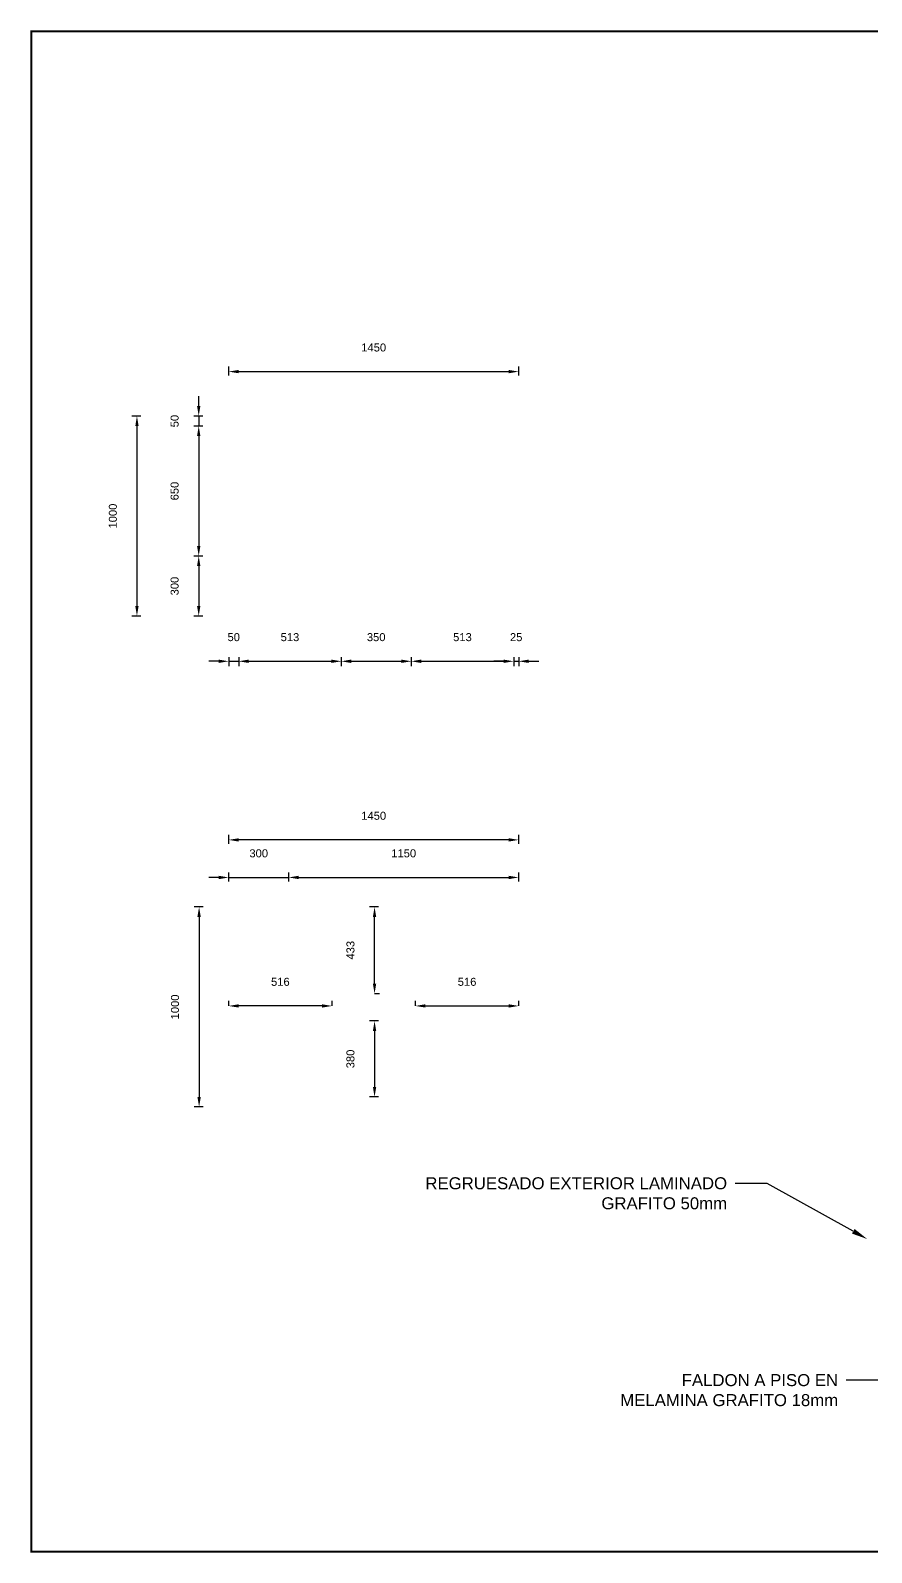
# Paper-space layout 'FFTT' of a CAD drawing. Header units: millimetres. Extents: x 304 to 1470, y -423 to 376.
# Drawn here: x 303.6 to 513.9, y -4.5 to 376 of the extents above; entities that cross this region are included whole.
import ezdxf
from ezdxf import colors
from ezdxf.entities.mleader import LeaderData, LeaderLine
from ezdxf.enums import TextEntityAlignment as Align
from ezdxf.math import Vec2, Vec3

# ---------------------------------------------------------------- set-up
doc = ezdxf.new("R2010")
doc.units = ezdxf.units.MM
doc.layers.add('OH!-Furniture', color=7, linetype='Continuous')
doc.layers.add('OH!-VIÑETA', color=7, linetype='Continuous')
doc.styles.add('Inter', font='GOTHIC.TTF')
doc.styles.get("Standard").update_dxf_attribs({"font": 'arial.ttf'})
doc.dimstyles.new('OH-Layout', dxfattribs={"dimtxt": 2, "dimasz": 2.5, "dimexe": 1.25, "dimexo": 0.625, "dimgap": 5, "dimtad": 1, "dimdec": 0, "dimtxsty": 'Standard', "dimcen": 2.5, "dimclrd": 256, "dimclre": 8, "dimclrt": 256, "dimadec": 0, "dimazin": 0, "dimtfac": 1, "dimtdec": 0, "dimtmove": 0, "dimatfit": 3, "dimfxl": 1, "dimfxlon": 1, "dimarcsym": 0})

# ---------------------------------------------------------------- blocks, each defined once
blk = doc.blocks.new('FFTT')
at = {"layer": 'OH!-VIÑETA', "color": 8, "const_width": 0.5}
blk.add_lwpolyline([(303.81, -4.24), (857.48, -4.24), (857.48, 375.76), (303.81, 375.76)], close=True, dxfattribs=at)
at = {"style": 'Inter'}
for tag, p, height in [('CLIENTE', (823.46, 132.17), 2.5), ('PROYECTO', (824.58, 121.54), 2.5), ('DISEÑADOR', (816.64, 81.44), 1.1), ('FECHA-APROVACION', (826.32, 25.41), 1.15), ('FOLIO-DISEÑO', (826.32, 23.47), 1.15), ('CENTRO-COSTO', (826.2, 19.59), 1.15), ('NOTA-VENTA', (826.2, 21.53), 1.15), ('ESCALA', (822.51, 14.4), 1.1), ('UNIDAD', (845, 14.4), 1.1)]:
    blk.add_attdef(tag, p, '', height=height, dxfattribs=at)
blk.add_attdef('REVISADO', text='', height=1.8, dxfattribs=at).set_placement((835.63, 81.04), align=Align.CENTER)
for tag, height, p in [('FECHA', 1.8, (849.58, 81.9)), ('1/1', 5, (844.46, 6.68)), ('1', 5, (827.63, 5)), ('LAMINA', 1.8, (844.06, 1.21))]:
    blk.add_attdef(tag, text='', height=height, dxfattribs=at).set_placement(p, align=Align.MIDDLE_CENTER)
at = {"style": 'Inter', "flags": 4}
blk.add_attdef('JEFE-PROYECTO', (826.32, 27.36), '', height=1.15, dxfattribs=at)
blk = doc.blocks.new('*D21')
at = {"layer": 'Defpoints', "color": 0, "transparency": 16777216}
for p in [(353.14, 279.61), (345.64, 277.11), (355.64, 277.11)]:
    blk.add_point(p, dxfattribs=at)
at = {"layer": 'OH!-Furniture', "lineweight": -2, "transparency": 16777216}
for p, q in [((345.64, 282.11), (345.64, 284.61)), ((345.64, 279.61), (345.64, 277.11)), ((345.64, 274.61), (345.64, 272.11))]:
    blk.add_line(p, q, dxfattribs=at)
at = {"layer": 'OH!-Furniture', "color": 8, "lineweight": -2, "transparency": 16777216}
for p, q in [((346.64, 279.61), (344.39, 279.61)), ((346.64, 277.11), (344.39, 277.11))]:
    blk.add_line(p, q, dxfattribs=at)
at = {"layer": 'OH!-Furniture', "transparency": 16777216}
for points in [[(345.22, 282.11), (346.05, 282.11), (345.64, 279.61)], [(345.22, 274.61), (346.05, 274.61), (345.64, 277.11)]]:
    blk.add_solid(points, dxfattribs=at)
at = {"layer": 'OH!-Furniture', "transparency": 16777216, "insert": (339.62, 278.36), "char_height": 2, "attachment_point": 5, "rotation": 90}
blk.add_mtext('50', dxfattribs=at)
blk = doc.blocks.new('*D22')
at = {"layer": 'Defpoints', "color": 0, "transparency": 16777216}
for p in [(355.64, 277.11), (345.64, 244.61), (381.26, 244.61)]:
    blk.add_point(p, dxfattribs=at)
at = {"layer": 'OH!-Furniture', "color": 8, "lineweight": -2, "transparency": 16777216}
for p, q in [((346.64, 277.11), (344.39, 277.11)), ((346.64, 244.61), (344.39, 244.61))]:
    blk.add_line(p, q, dxfattribs=at)
at = {"layer": 'OH!-Furniture', "lineweight": -2, "transparency": 16777216}
blk.add_line((345.64, 274.61), (345.64, 247.11), dxfattribs=at)
at = {"layer": 'OH!-Furniture', "transparency": 16777216}
for points in [[(345.22, 274.61), (346.05, 274.61), (345.64, 277.11)], [(345.22, 247.11), (346.05, 247.11), (345.64, 244.61)]]:
    blk.add_solid(points, dxfattribs=at)
at = {"layer": 'OH!-Furniture', "transparency": 16777216, "insert": (339.62, 260.86), "char_height": 2, "attachment_point": 5, "rotation": 90}
blk.add_mtext('650', dxfattribs=at)
blk = doc.blocks.new('*D23')
at = {"layer": 'Defpoints', "color": 0, "transparency": 16777216}
for p in [(381.26, 244.61), (345.64, 229.61), (381.26, 229.61)]:
    blk.add_point(p, dxfattribs=at)
at = {"layer": 'OH!-Furniture', "color": 8, "lineweight": -2, "transparency": 16777216}
for p, q in [((346.64, 244.61), (344.39, 244.61)), ((346.64, 229.61), (344.39, 229.61))]:
    blk.add_line(p, q, dxfattribs=at)
at = {"layer": 'OH!-Furniture', "lineweight": -2, "transparency": 16777216}
blk.add_line((345.64, 242.11), (345.64, 232.11), dxfattribs=at)
at = {"layer": 'OH!-Furniture', "transparency": 16777216}
for points in [[(345.22, 242.11), (346.05, 242.11), (345.64, 244.61)], [(345.22, 232.11), (346.05, 232.11), (345.64, 229.61)]]:
    blk.add_solid(points, dxfattribs=at)
at = {"layer": 'OH!-Furniture', "transparency": 16777216, "insert": (339.62, 237.11), "char_height": 2, "attachment_point": 5, "rotation": 90}
blk.add_mtext('300', dxfattribs=at)
blk = doc.blocks.new('*D24')
at = {"layer": 'Defpoints', "color": 0, "transparency": 16777216}
for p in [(353.14, 279.61), (330.19, 229.61), (355.64, 229.61)]:
    blk.add_point(p, dxfattribs=at)
at = {"layer": 'OH!-Furniture', "color": 8, "lineweight": -2, "transparency": 16777216}
for p, q in [((331.19, 279.61), (328.94, 279.61)), ((331.19, 229.61), (328.94, 229.61))]:
    blk.add_line(p, q, dxfattribs=at)
at = {"layer": 'OH!-Furniture', "lineweight": -2, "transparency": 16777216}
blk.add_line((330.19, 277.11), (330.19, 232.11), dxfattribs=at)
at = {"layer": 'OH!-Furniture', "transparency": 16777216}
for points in [[(329.78, 277.11), (330.61, 277.11), (330.19, 279.61)], [(329.78, 232.11), (330.61, 232.11), (330.19, 229.61)]]:
    blk.add_solid(points, dxfattribs=at)
at = {"layer": 'OH!-Furniture', "transparency": 16777216, "insert": (324.17, 254.61), "char_height": 2, "attachment_point": 5, "rotation": 90}
blk.add_mtext('1000', dxfattribs=at)
blk = doc.blocks.new('*D25')
at = {"layer": 'Defpoints', "color": 0, "transparency": 16777216}
for p in [(425.64, 290.72), (353.14, 273.55), (425.64, 273.55)]:
    blk.add_point(p, dxfattribs=at)
at = {"layer": 'OH!-Furniture', "color": 8, "lineweight": -2, "transparency": 16777216}
for p, q in [((353.14, 289.72), (353.14, 291.97)), ((425.64, 289.72), (425.64, 291.97))]:
    blk.add_line(p, q, dxfattribs=at)
at = {"layer": 'OH!-Furniture', "lineweight": -2, "transparency": 16777216}
blk.add_line((355.64, 290.72), (423.14, 290.72), dxfattribs=at)
at = {"layer": 'OH!-Furniture', "transparency": 16777216}
for points in [[(355.64, 291.14), (355.64, 290.31), (353.14, 290.72)], [(423.14, 291.14), (423.14, 290.31), (425.64, 290.72)]]:
    blk.add_solid(points, dxfattribs=at)
at = {"layer": 'OH!-Furniture', "transparency": 16777216, "insert": (389.39, 296.74), "char_height": 2, "attachment_point": 5}
blk.add_mtext('1450', dxfattribs=at)
blk = doc.blocks.new('*D26')
at = {"layer": 'Defpoints', "color": 0, "transparency": 16777216}
for p in [(353.14, 229.61), (355.64, 229.61), (355.64, 218.31)]:
    blk.add_point(p, dxfattribs=at)
at = {"layer": 'OH!-Furniture', "lineweight": -2, "transparency": 16777216}
for p, q in [((350.64, 218.31), (348.14, 218.31)), ((353.14, 218.31), (355.64, 218.31)), ((358.14, 218.31), (360.64, 218.31))]:
    blk.add_line(p, q, dxfattribs=at)
at = {"layer": 'OH!-Furniture', "color": 8, "lineweight": -2, "transparency": 16777216}
for p, q in [((353.14, 219.31), (353.14, 217.06)), ((355.64, 219.31), (355.64, 217.06))]:
    blk.add_line(p, q, dxfattribs=at)
at = {"layer": 'OH!-Furniture', "transparency": 16777216}
for points in [[(350.64, 218.73), (350.64, 217.89), (353.14, 218.31)], [(358.14, 218.73), (358.14, 217.89), (355.64, 218.31)]]:
    blk.add_solid(points, dxfattribs=at)
at = {"layer": 'OH!-Furniture', "transparency": 16777216, "insert": (354.39, 224.33), "char_height": 2, "attachment_point": 5}
blk.add_mtext('50', dxfattribs=at)
blk = doc.blocks.new('*D27')
at = {"layer": 'Defpoints', "color": 0, "transparency": 16777216}
for p in [(355.64, 229.61), (381.26, 229.61), (381.26, 218.31)]:
    blk.add_point(p, dxfattribs=at)
at = {"layer": 'OH!-Furniture', "color": 8, "lineweight": -2, "transparency": 16777216}
for p, q in [((355.64, 219.31), (355.64, 217.06)), ((381.26, 219.31), (381.26, 217.06))]:
    blk.add_line(p, q, dxfattribs=at)
at = {"layer": 'OH!-Furniture', "lineweight": -2, "transparency": 16777216}
blk.add_line((358.14, 218.31), (378.76, 218.31), dxfattribs=at)
at = {"layer": 'OH!-Furniture', "transparency": 16777216}
for points in [[(358.14, 218.73), (358.14, 217.89), (355.64, 218.31)], [(378.76, 218.73), (378.76, 217.89), (381.26, 218.31)]]:
    blk.add_solid(points, dxfattribs=at)
at = {"layer": 'OH!-Furniture', "transparency": 16777216, "insert": (368.45, 224.33), "char_height": 2, "attachment_point": 5}
blk.add_mtext('513', dxfattribs=at)
blk = doc.blocks.new('*D28')
at = {"layer": 'Defpoints', "color": 0, "transparency": 16777216}
for p in [(381.26, 229.61), (398.76, 229.61), (398.76, 218.31)]:
    blk.add_point(p, dxfattribs=at)
at = {"layer": 'OH!-Furniture', "color": 8, "lineweight": -2, "transparency": 16777216}
for p, q in [((381.26, 219.31), (381.26, 217.06)), ((398.76, 219.31), (398.76, 217.06))]:
    blk.add_line(p, q, dxfattribs=at)
at = {"layer": 'OH!-Furniture', "lineweight": -2, "transparency": 16777216}
blk.add_line((383.76, 218.31), (396.26, 218.31), dxfattribs=at)
at = {"layer": 'OH!-Furniture', "transparency": 16777216}
for points in [[(383.76, 218.73), (383.76, 217.89), (381.26, 218.31)], [(396.26, 218.73), (396.26, 217.89), (398.76, 218.31)]]:
    blk.add_solid(points, dxfattribs=at)
at = {"layer": 'OH!-Furniture', "transparency": 16777216, "insert": (390.01, 224.33), "char_height": 2, "attachment_point": 5}
blk.add_mtext('350', dxfattribs=at)
blk = doc.blocks.new('*D29')
at = {"layer": 'Defpoints', "color": 0, "transparency": 16777216}
for p in [(398.76, 229.61), (424.39, 229.61), (424.39, 218.31)]:
    blk.add_point(p, dxfattribs=at)
at = {"layer": 'OH!-Furniture', "color": 8, "lineweight": -2, "transparency": 16777216}
for p, q in [((398.76, 219.31), (398.76, 217.06)), ((424.39, 219.31), (424.39, 217.06))]:
    blk.add_line(p, q, dxfattribs=at)
at = {"layer": 'OH!-Furniture', "lineweight": -2, "transparency": 16777216}
blk.add_line((401.26, 218.31), (421.89, 218.31), dxfattribs=at)
at = {"layer": 'OH!-Furniture', "transparency": 16777216}
for points in [[(401.26, 218.73), (401.26, 217.89), (398.76, 218.31)], [(421.89, 218.73), (421.89, 217.89), (424.39, 218.31)]]:
    blk.add_solid(points, dxfattribs=at)
at = {"layer": 'OH!-Furniture', "transparency": 16777216, "insert": (411.58, 224.33), "char_height": 2, "attachment_point": 5}
blk.add_mtext('513', dxfattribs=at)
blk = doc.blocks.new('*D30')
at = {"layer": 'Defpoints', "color": 0, "transparency": 16777216}
for p in [(424.39, 229.61), (425.64, 229.61), (425.64, 218.31)]:
    blk.add_point(p, dxfattribs=at)
at = {"layer": 'OH!-Furniture', "lineweight": -2, "transparency": 16777216}
for p, q in [((421.89, 218.31), (419.39, 218.31)), ((424.39, 218.31), (425.64, 218.31)), ((428.14, 218.31), (430.64, 218.31))]:
    blk.add_line(p, q, dxfattribs=at)
at = {"layer": 'OH!-Furniture', "color": 8, "lineweight": -2, "transparency": 16777216}
for p, q in [((424.39, 219.31), (424.39, 217.06)), ((425.64, 219.31), (425.64, 217.06))]:
    blk.add_line(p, q, dxfattribs=at)
at = {"layer": 'OH!-Furniture', "transparency": 16777216}
for points in [[(421.89, 218.73), (421.89, 217.89), (424.39, 218.31)], [(428.14, 218.73), (428.14, 217.89), (425.64, 218.31)]]:
    blk.add_solid(points, dxfattribs=at)
at = {"layer": 'OH!-Furniture', "transparency": 16777216, "insert": (425.01, 224.33), "char_height": 2, "attachment_point": 5}
blk.add_mtext('25', dxfattribs=at)
blk = doc.blocks.new('*D44')
at = {"layer": 'Defpoints', "color": 0, "transparency": 16777216}
for p in [(368.14, 156.9), (345.73, 106.9), (368.14, 106.9)]:
    blk.add_point(p, dxfattribs=at)
at = {"layer": 'OH!-Furniture', "color": 8, "lineweight": -2, "transparency": 16777216}
for p, q in [((346.73, 156.9), (344.48, 156.9)), ((346.73, 106.9), (344.48, 106.9))]:
    blk.add_line(p, q, dxfattribs=at)
at = {"layer": 'OH!-Furniture', "lineweight": -2, "transparency": 16777216}
blk.add_line((345.73, 154.4), (345.73, 109.4), dxfattribs=at)
at = {"layer": 'OH!-Furniture', "transparency": 16777216}
for points in [[(345.31, 154.4), (346.15, 154.4), (345.73, 156.9)], [(345.31, 109.4), (346.15, 109.4), (345.73, 106.9)]]:
    blk.add_solid(points, dxfattribs=at)
at = {"layer": 'OH!-Furniture', "transparency": 16777216, "insert": (339.71, 131.9), "char_height": 2, "attachment_point": 5, "rotation": 90}
blk.add_mtext('1000', dxfattribs=at)
blk = doc.blocks.new('*D45')
at = {"layer": 'Defpoints', "color": 0, "transparency": 16777216}
for p in [(368.14, 164.27), (353.14, 156.9), (368.14, 156.9)]:
    blk.add_point(p, dxfattribs=at)
at = {"layer": 'OH!-Furniture', "lineweight": -2, "transparency": 16777216}
for p, q in [((350.64, 164.27), (348.14, 164.27)), ((353.14, 164.27), (368.14, 164.27)), ((370.64, 164.27), (373.14, 164.27))]:
    blk.add_line(p, q, dxfattribs=at)
at = {"layer": 'OH!-Furniture', "color": 8, "lineweight": -2, "transparency": 16777216}
for p, q in [((353.14, 163.27), (353.14, 165.52)), ((368.14, 163.27), (368.14, 165.52))]:
    blk.add_line(p, q, dxfattribs=at)
at = {"layer": 'OH!-Furniture', "transparency": 16777216}
for points in [[(350.64, 164.69), (350.64, 163.85), (353.14, 164.27)], [(370.64, 164.69), (370.64, 163.85), (368.14, 164.27)]]:
    blk.add_solid(points, dxfattribs=at)
at = {"layer": 'OH!-Furniture', "transparency": 16777216, "insert": (360.64, 170.29), "char_height": 2, "attachment_point": 5}
blk.add_mtext('300', dxfattribs=at)
blk = doc.blocks.new('*D46')
at = {"layer": 'Defpoints', "color": 0, "transparency": 16777216}
for p in [(425.64, 164.27), (368.14, 156.9), (425.64, 154.4)]:
    blk.add_point(p, dxfattribs=at)
at = {"layer": 'OH!-Furniture', "color": 8, "lineweight": -2, "transparency": 16777216}
for p, q in [((368.14, 163.27), (368.14, 165.52)), ((425.64, 163.27), (425.64, 165.52))]:
    blk.add_line(p, q, dxfattribs=at)
at = {"layer": 'OH!-Furniture', "lineweight": -2, "transparency": 16777216}
blk.add_line((370.64, 164.27), (423.14, 164.27), dxfattribs=at)
at = {"layer": 'OH!-Furniture', "transparency": 16777216}
for points in [[(370.64, 164.69), (370.64, 163.85), (368.14, 164.27)], [(423.14, 164.69), (423.14, 163.85), (425.64, 164.27)]]:
    blk.add_solid(points, dxfattribs=at)
at = {"layer": 'OH!-Furniture', "transparency": 16777216, "insert": (396.89, 170.29), "char_height": 2, "attachment_point": 5}
blk.add_mtext('1150', dxfattribs=at)
blk = doc.blocks.new('*D47')
at = {"layer": 'Defpoints', "color": 0, "transparency": 16777216}
for p in [(353.14, 173.66), (353.14, 154.4), (425.64, 154.4)]:
    blk.add_point(p, dxfattribs=at)
at = {"layer": 'OH!-Furniture', "color": 8, "lineweight": -2, "transparency": 16777216}
for p, q in [((353.14, 172.66), (353.14, 174.91)), ((425.64, 172.66), (425.64, 174.91))]:
    blk.add_line(p, q, dxfattribs=at)
at = {"layer": 'OH!-Furniture', "lineweight": -2, "transparency": 16777216}
blk.add_line((423.14, 173.66), (355.64, 173.66), dxfattribs=at)
at = {"layer": 'OH!-Furniture', "transparency": 16777216}
for points in [[(355.64, 174.07), (355.64, 173.24), (353.14, 173.66)], [(423.14, 174.07), (423.14, 173.24), (425.64, 173.66)]]:
    blk.add_solid(points, dxfattribs=at)
at = {"layer": 'OH!-Furniture', "transparency": 16777216, "insert": (389.39, 179.68), "char_height": 2, "attachment_point": 5}
blk.add_mtext('1450', dxfattribs=at)
blk = doc.blocks.new('*D48')
at = {"layer": 'Defpoints', "color": 0, "transparency": 16777216}
for p in [(399.81, 131.75), (425.64, 132.15), (425.64, 131.9)]:
    blk.add_point(p, dxfattribs=at)
at = {"layer": 'OH!-Furniture', "color": 8, "lineweight": -2, "transparency": 16777216}
for p, q in [((399.81, 132.15), (399.81, 133.4)), ((425.64, 132.15), (425.64, 133.4))]:
    blk.add_line(p, q, dxfattribs=at)
at = {"layer": 'OH!-Furniture', "lineweight": -2, "transparency": 16777216}
blk.add_line((402.31, 132.15), (423.14, 132.15), dxfattribs=at)
at = {"layer": 'OH!-Furniture', "transparency": 16777216}
for points in [[(402.31, 132.57), (402.31, 131.74), (399.81, 132.15)], [(423.14, 132.57), (423.14, 131.74), (425.64, 132.15)]]:
    blk.add_solid(points, dxfattribs=at)
at = {"layer": 'OH!-Furniture', "transparency": 16777216, "insert": (412.73, 138.17), "char_height": 2, "attachment_point": 5}
blk.add_mtext('516', dxfattribs=at)
blk = doc.blocks.new('*D49')
at = {"layer": 'Defpoints', "color": 0, "transparency": 16777216}
for p in [(389.6, 156.9), (425.64, 156.9), (389.39, 135.25)]:
    blk.add_point(p, dxfattribs=at)
at = {"layer": 'OH!-Furniture', "color": 8, "lineweight": -2, "transparency": 16777216}
for p, q in [((390.6, 156.9), (388.35, 156.9)), ((389.6, 135.25), (390.85, 135.25))]:
    blk.add_line(p, q, dxfattribs=at)
at = {"layer": 'OH!-Furniture', "lineweight": -2, "transparency": 16777216}
blk.add_line((389.6, 137.75), (389.6, 154.4), dxfattribs=at)
at = {"layer": 'OH!-Furniture', "transparency": 16777216}
for points in [[(389.18, 154.4), (390.02, 154.4), (389.6, 156.9)], [(389.18, 137.75), (390.02, 137.75), (389.6, 135.25)]]:
    blk.add_solid(points, dxfattribs=at)
at = {"layer": 'OH!-Furniture', "transparency": 16777216, "insert": (383.58, 146.07), "char_height": 2, "attachment_point": 5, "rotation": 90}
blk.add_mtext('433', dxfattribs=at)
blk = doc.blocks.new('*D50')
at = {"layer": 'Defpoints', "color": 0, "transparency": 16777216}
for p in [(399.81, 128.4), (389.6, 109.4), (425.64, 109.4)]:
    blk.add_point(p, dxfattribs=at)
at = {"layer": 'OH!-Furniture', "color": 8, "lineweight": -2, "transparency": 16777216}
for p, q in [((390.6, 128.4), (388.35, 128.4)), ((390.6, 109.4), (388.35, 109.4))]:
    blk.add_line(p, q, dxfattribs=at)
at = {"layer": 'OH!-Furniture', "lineweight": -2, "transparency": 16777216}
blk.add_line((389.6, 125.9), (389.6, 111.9), dxfattribs=at)
at = {"layer": 'OH!-Furniture', "transparency": 16777216}
for points in [[(389.19, 125.9), (390.02, 125.9), (389.6, 128.4)], [(389.19, 111.9), (390.02, 111.9), (389.6, 109.4)]]:
    blk.add_solid(points, dxfattribs=at)
at = {"layer": 'OH!-Furniture', "transparency": 16777216, "insert": (383.58, 118.9), "char_height": 2, "attachment_point": 5, "rotation": 90}
blk.add_mtext('380', dxfattribs=at)
blk = doc.blocks.new('*D51')
at = {"layer": 'Defpoints', "color": 0, "transparency": 16777216}
for p in [(353.14, 132.15), (353.14, 131.75), (378.96, 131.75)]:
    blk.add_point(p, dxfattribs=at)
at = {"layer": 'OH!-Furniture', "color": 8, "lineweight": -2, "transparency": 16777216}
for p, q in [((353.14, 132.15), (353.14, 133.4)), ((378.96, 132.15), (378.96, 133.4))]:
    blk.add_line(p, q, dxfattribs=at)
at = {"layer": 'OH!-Furniture', "lineweight": -2, "transparency": 16777216}
blk.add_line((376.46, 132.15), (355.64, 132.15), dxfattribs=at)
at = {"layer": 'OH!-Furniture', "transparency": 16777216}
for points in [[(355.64, 132.57), (355.64, 131.74), (353.14, 132.15)], [(376.46, 132.57), (376.46, 131.74), (378.96, 132.15)]]:
    blk.add_solid(points, dxfattribs=at)
at = {"layer": 'OH!-Furniture', "transparency": 16777216, "insert": (366.05, 138.17), "char_height": 2, "attachment_point": 5}
blk.add_mtext('516', dxfattribs=at)

psp = doc.layouts.new('FFTT')

# ---------------------------------------------------------------- block references
at = {"layer": 'OH!-Furniture'}
psp.add_blockref('FFTT', (0, 0), dxfattribs=at)

# ---------------------------------------------------------------- dimensions: what is measured, and where the dimension line sits
for base, p1, p2, override, picture, middle in [((425.639, 290.723), (353.139, 273.552), (425.639, 273.552), {"dimlfac": -20}, '*D25', (389.389, 296.744)), ((381.264433742, 218.310253289), (355.639433742, 229.605725021), (381.264433742, 229.605725021), {"dimlfac": -20, "dimtmove": 1}, '*D27', (368.451933742, 224.332081393)), ((398.764, 218.31), (381.264, 229.606), (398.764, 229.606), {"dimlfac": -20, "dimtmove": 1}, '*D28', (390.014, 224.332)), ((424.389433742, 218.310253289), (398.764433742, 229.605725021), (424.389433742, 229.605725021), {"dimlfac": -20, "dimtmove": 1}, '*D29', (411.576933742, 224.332081393)), ((353.139, 173.658), (425.639, 154.4), (353.139, 154.4), {"dimlfac": -20}, '*D47', (389.389, 179.679)), ((368.139, 164.272), (353.139, 156.9), (368.139, 156.9), {"dimlfac": -20}, '*D45', (360.639, 170.293)), ((425.639, 164.272), (368.139, 156.9), (425.639, 154.4), {"dimlfac": -20, "dimtmove": 1}, '*D46', (396.889, 170.293)), ((353.1394, 132.1523), (378.9639, 131.7497), (353.1394, 131.7497), {"dimlfac": -20}, '*D51', (366.0517, 138.1734)), ((425.639, 132.152), (399.815, 131.75), (425.639, 131.9), {"dimlfac": -20}, '*D48', (412.727, 138.173))]:
    dim = psp.add_linear_dim(base=base, p1=p1, p2=p2, dimstyle='OH-Layout', override=override, dxfattribs=at)
    dim.commit()
    dim.dimension.update_dxf_attribs({"geometry": picture, "text_midpoint": middle})
for base, p1, p2, picture, middle in [((345.638, 277.106), (353.139, 279.606), (355.639, 277.106), '*D21', (345.638, 278.356)), ((345.638, 229.606), (381.264, 244.606), (381.264, 229.606), '*D23', (345.638, 237.106))]:
    dim = psp.add_linear_dim(base=base, p1=p1, p2=p2, angle=90, dimstyle='OH-Layout', override={"dimlfac": -20, "dimtmove": 1}, dxfattribs=at)
    dim.commit()
    dim.dimension.update_dxf_attribs({"geometry": picture, "text_midpoint": middle, "dimtype": 160})
for base, p1, p2, override, picture, middle in [((330.193, 229.606), (353.139, 279.606), (355.639, 229.606), {"dimlfac": -20, "dimtmove": 1}, '*D24', (324.172, 254.606)), ((345.638, 244.606), (355.639, 277.106), (381.264, 244.606), {"dimlfac": -20, "dimtmove": 1}, '*D22', (339.617, 260.856)), ((345.732, 106.9), (368.139, 156.9), (368.139, 106.9), {"dimlfac": -20}, '*D44', (339.711, 131.9)), ((389.599, 156.9), (389.389, 135.25), (425.639, 156.9), {"dimlfac": -20}, '*D49', (383.578, 146.075)), ((389.603, 109.4), (399.815, 128.4), (425.639, 109.4), {"dimlfac": -20}, '*D50', (383.581, 118.9))]:
    dim = psp.add_linear_dim(base=base, p1=p1, p2=p2, angle=90, dimstyle='OH-Layout', override=override, dxfattribs=at)
    dim.commit()
    dim.dimension.update_dxf_attribs({"geometry": picture, "text_midpoint": middle})
for base, p1, p2, override, picture, middle in [((355.639, 218.31), (353.139, 229.606), (355.639, 229.606), {"dimlfac": -20}, '*D26', (354.389, 218.31)), ((425.639, 218.31), (424.389, 229.606), (425.639, 229.606), {"dimlfac": -20, "dimtmove": 1}, '*D30', (425.014, 218.31))]:
    dim = psp.add_linear_dim(base=base, p1=p1, p2=p2, dimstyle='OH-Layout', override=override, dxfattribs=at)
    dim.commit()
    dim.dimension.update_dxf_attribs({"geometry": picture, "text_midpoint": middle, "dimtype": 160})

# ---------------------------------------------------------------- leaders
ml = psp.add_multileader_mtext('Standard', dxfattribs=at)
ml.set_content('REGRUESADO EXTERIOR LAMINADO\\PGRAFITO 50mm', color=256)
ml.set_leader_properties()
ml.build(insert=Vec2(0, 0))
ctx = ml.context
ctx.base_point, ctx.char_height, ctx.plane_origin = Vec3(400.812, 87.795), 3, Vec3(511.031, 54.483)
ctx.text_align_type = 2
notes = []
notes.append((ctx, [(1, (1, 1, 0), (487.744, 87.795), (-1, 0), 8, [(0, [(512.798, 73.875)], 0, [])])]))
ctx.mtext.insert, ctx.mtext.alignment, ctx.mtext.flow_direction = Vec3(477.744, 89.32), 3, 5
ml = psp.add_multileader_mtext('Standard', dxfattribs=at)
ml.set_content('FALDON A PISO EN\\PMELAMINA GRAFITO 18mm', color=256)
ml.set_leader_properties()
ml.build(insert=Vec2(0, 0))
ctx = ml.context
ctx.base_point, ctx.char_height, ctx.plane_origin = Vec3(449.607, 38.59), 3, Vec3(538.342, 58.291)
ctx.text_align_type = 2
notes.append((ctx, [(0, (1, 1, 0), (515.515, 38.59), (-1, 0), 8, [(0, [(538.342, 58.291)], 0, [])])]))
ctx.mtext.insert, ctx.mtext.alignment, ctx.mtext.flow_direction = Vec3(505.515, 40.116), 3, 5
for ctx, leaders in notes:
    for number, flags, end, landing, length, lines in leaders:
        leader = LeaderData()
        leader.index, (leader.has_last_leader_line, leader.has_dogleg_vector, leader.attachment_direction) = number, flags
        leader.last_leader_point, leader.dogleg_vector, leader.dogleg_length = Vec3(end), Vec3(landing), length
        for number, points, colour, breaks in lines:
            line = LeaderLine()
            line.index, line.vertices, line.color, line.breaks = number, Vec3.list(points), colors.encode_raw_color(colour), breaks
            leader.lines.append(line)
        ctx.leaders.append(leader)

doc.saveas('drawing.dxf')
